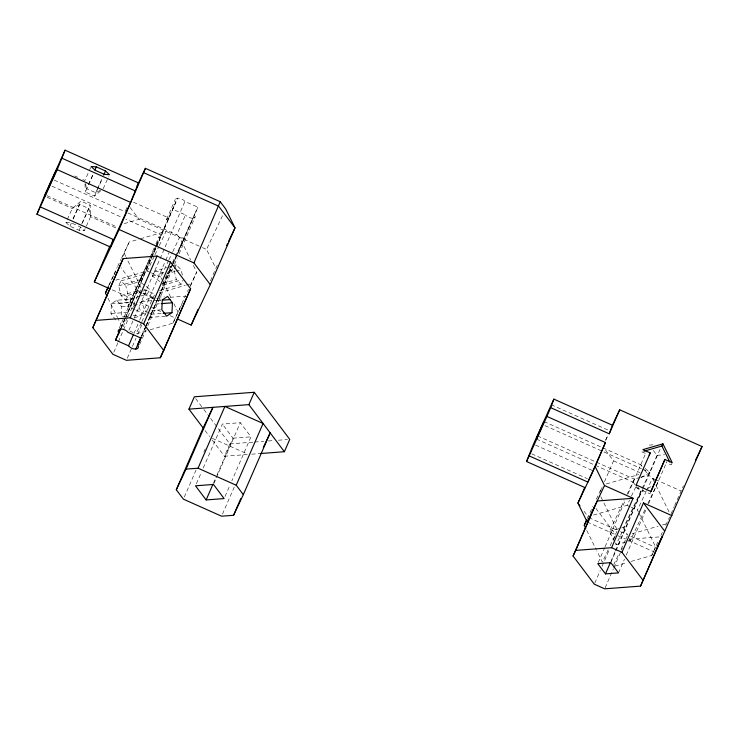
<?xml version="1.0" encoding="UTF-8"?>
<svg xmlns="http://www.w3.org/2000/svg" width="739" height="739" viewBox="0 0 739 739"><rect width="100%" height="100%" fill="white"/><g stroke="black" fill="none" stroke-linecap="round" stroke-linejoin="round"><path stroke-width="0.55" stroke-dasharray="3.69 2.77" d="M115.792 319.996L110.961 313.585L111.46 303.701L116.78 300.219L133.565 298.953L126.092 315.83L127.939 316.661M116.78 300.219L121.602 306.62L121.113 316.514L128.798 315.932M628.095 493.846L646.145 452.333M165.518 316.246L149.851 317.428L171.919 266.991M121.02 280.885L142.525 274.668L139.588 281.642L125.759 285.642L121.02 280.885L118.674 285.845L121.057 295.563L125.796 300.32L139.773 296.274M108.596 285.845L117.141 267.472M122.803 256.433L129.186 242.022L138.941 239.205M134.923 309.613L127.838 306.454L151.024 256.091M119.238 328.264L123.829 317.705M124.281 316.643L154.128 248.008M155.966 243.787L159.181 236.388M166.589 219.363L175.226 199.493M121.057 327.405L125.177 317.936M156.437 246.041L175.799 202.126A5.626 3.076 23.5 0 1 177.665 198.2A5.626 3.076 23.5 0 1 184.926 201.442L197.904 207.225L173.739 262.798M121.131 327.867L125.602 317.567M126.055 316.541L151.523 257.957M151.985 256.904L156.095 247.445M156.557 246.392L159.753 239.03A5.626 3.076 23.5 0 1 161.619 235.094L125.787 219.113M156.446 244.637L175.799 202.126M120.753 329.086L124.882 319.581M125.344 318.518L156.105 247.768M156.566 246.715L177.665 198.2M113.806 352.207L117.907 342.794M118.36 341.741L127.921 319.765M133.38 307.202L134.747 304.062M128.909 330.268L133.833 318.943M134.286 317.918L184.926 201.442M133.916 333.465L139.283 321.114M139.736 320.089L165.296 261.301M165.748 260.248L168.954 252.886M172.529 262.456L184.085 238.05A5.626 3.076 23.5 0 1 176.815 234.808L185.452 214.929L172.483 209.146M127.302 358.23L135.948 338.342M137.768 334.157L141.87 324.735M141.325 336.393L144.992 327.94M145.454 326.887L171.624 266.696M172.085 265.634L175.762 257.19L172.732 263.407M177.111 254.077L192.722 218.171A5.626 3.076 23.5 0 0 194.588 214.245L197.904 207.225M141.703 335.866L145.731 326.601M146.174 325.576L172.612 264.774M173.074 263.721L194.588 214.245M141.906 336.014L146.026 326.546M146.479 325.493L151.513 313.918L149.657 313.096M139.625 344.605L141.916 339.321M142.378 338.268L146.054 329.825M147.883 325.603L172.667 268.599M174.506 264.377L177.258 258.05M179.097 253.828L195.161 216.878M150.165 329.77L172.935 323.183L185.581 295.545M190.283 286.538L196.666 272.137L192.639 263.952M210.366 280.94L212.647 275.684M213.109 274.64L214.476 271.481M184.307 497.07L196.14 469.847M203.881 452.056L205.239 448.915M196.408 483.712L201.414 472.203M203.234 468.018L222.347 424.047L240.332 422.699L250.974 436.823L231.861 480.784M247.279 454.522L224.453 456.24L229.82 443.89L210.024 417.618M213.423 483.186L216.61 475.861M217.072 474.817L232.997 438.181L222.347 424.047M213.931 483.408L240.332 422.699M225.035 496.488L230.041 484.978M222.476 514.104L234.771 485.837M587.219 518.575L592.909 506.391M600.142 491.666L602.248 486.816M604.456 481.745L613.536 460.859L603.301 447.271M598.211 562.573L604.65 547.765M605.112 546.712L625.333 500.192M594.766 583.136L600.253 570.526M602.082 566.323L609.389 549.502M613.961 538.99L615.338 535.83M610.996 561.187L615.134 551.673M615.587 550.61L640.879 492.46L643.845 490.751M621.517 527.951L623.707 527.323L648.472 474.992L657.017 455.344L653.156 450.217M610.793 562.647L642.699 489.273M643.152 488.22L660.5 448.324M605.149 587.773L613.37 568.845M613.832 567.801L622.515 547.821M618.515 572.891L624.437 559.266M626.266 555.072L646.32 508.949M648.593 503.712L666.855 461.718M631.171 561.428L651.743 555.479L658.449 540.597M671.03 513.938L674.208 506.631M674.661 505.587L683.464 485.8M142.525 274.668L127.838 306.454M166.792 274.64L161.952 285.577L181.295 279.979M67.314 219.474L72.256 208.481L80.957 201.073L90.13 205.174L90.611 216.675L84.311 230.66L79.11 230.309L69.928 226.208L65.965 222.476L66.861 220.471M90.685 167.513L84.837 180.51L82.805 179.595M73.032 218.689L80.957 201.073M100.393 190.209L95.728 192.722L86.555 188.63L87.95 185.526M88.421 184.482L93.077 174.127M69.928 226.208L71.332 223.104M73.198 218.956L79.72 204.454L88.892 208.546L90.611 216.675L117.769 228.794M100.587 190.921L94.49 196.103L85.318 192.011L88.117 185.794M88.578 184.759L93.705 173.36M81.743 223.815L90.13 205.174M95.728 192.722L97.123 189.618M97.594 188.584L102.721 177.184M79.11 230.309L80.505 227.196M82.371 223.049L88.892 208.546M94.49 196.103L102.416 178.487M103.192 188.694L108.587 176.704M125.399 210.911L127.681 205.839M605.721 440.278L608.058 435.086M117.621 266.456L120.993 259.324M121.473 258.308L129.186 242.022M109.307 284.931L113.649 275.767M114.129 274.751L116.54 269.661M125.796 300.32L128.152 295.36L125.759 285.642M151.513 255.047L155.947 245.681M156.908 245.043L159.753 239.03M133.565 298.953L131.902 302.463L119.191 303.424M115.82 280.155L147.264 271.056L154.488 255.786M154.968 254.77L158.82 246.623M159.301 245.607L166.053 231.362L140.031 238.891M127.394 317.65L122.572 327.83L118.046 318.629M127.875 316.634L141.361 288.136L126.258 257.468M159.79 281.522L152.474 276.072L154.82 271.111L166.644 267.684M140.853 295.969L147.301 294.104L149.647 289.134L145.989 286.409M162.774 281.162L160.76 277.079L168.464 260.793M168.945 259.777L172.316 252.646M172.797 251.629L179.549 237.385L190.625 259.869M141.371 322.657L136.068 333.852L149.084 330.084M141.851 321.631L154.857 294.15L142.405 288.598M170.607 266.52L167.236 273.642L174.681 271.49M162.377 285.282L172.242 264.451M149.851 317.428L151.513 313.918M174.441 268.857L176.316 264.885L181.055 269.643L182.385 275.037M159.596 290.538L181.101 284.321L183.448 279.36M217.321 265.218L215.853 268.331L206.541 249.422L222.744 215.188M187.512 291.471L188.473 289.439M190.403 285.365L196.666 272.137M172.935 323.183L182.09 303.849M605.537 440.195L607.975 435.049M596.308 499.222L602.128 486.927M614.589 541.705L609.527 531.424L624.095 500.645M627.005 494.483L634.293 479.094L639.743 477.514M593.482 515.065L627.06 505.356L629.48 500.229M631.42 496.137L635.789 486.918M608.188 549.834L602.368 562.13L596.835 550.897M610.128 545.733L614.977 535.489M615.467 534.463L616.917 531.396M615.097 542.731L616.104 544.791L640.879 492.46L638.348 487.324M638.441 512.025L637.434 509.984L646.163 491.546M646.653 490.52L652.472 478.225L654.514 479.14M613.721 564.707L619.06 553.437M621 549.345L625.36 540.126M625.841 539.101L627.3 536.024M650.625 492.257L649.932 493.717L635.254 487.167M616.104 544.791L630.284 540.689L645.47 508.617M647.918 503.444L657.71 482.743L655.733 483.888M671.908 463.464L671.215 464.923L665.978 462.586M660.878 535.47L662.329 532.403M665.728 525.226L669.608 517.032M651.743 555.479L655.142 548.31M595.283 465.321L633.147 482.216L636.122 480.498M641.073 477.643L649.987 472.498L643.272 466.863M647.807 488.461L650.782 486.752M79.72 204.454L72.256 208.481L46.769 197.11M148.733 312.68L145.029 311.027L141.445 301.447L150.839 297.651L153.075 297.484M134.664 317.89L141.971 314.934L138.387 305.355L135.607 304.117M124.281 223.594L139.061 219.317L201.35 247.112M167.716 267.379L176.316 264.885M118.674 285.845L140.17 279.628M152.474 276.072L163.217 272.959M168.594 271.407L173.97 269.855L176.362 279.564L181.101 284.321M175.743 271.185L181.055 269.643M121.057 295.563L134.886 291.563L141.657 292.949M162.534 283.564L176.362 279.564M128.152 295.36L142.119 291.314M143.2 291L149.647 289.134M159.199 292.903L185.221 285.374M186.302 285.06L191.724 283.49M606.349 483.934L638.838 474.54M640.833 477.2L648.472 474.992L656.029 481.338M609.527 531.424L620.427 528.265M632.113 533.752L658.116 526.223M662.449 524.976L666.781 523.72M614.922 566.129L626.829 562.684M157.555 297.152L164.27 296.644M156.64 298.316L162.284 297.882M170.201 297.29L186.016 296.099M111.46 303.701L132.318 302.131M141.445 301.447L152.428 300.616M153.527 300.533L161.213 299.96M160.511 300.311L157.333 300.551L154.543 299.304M121.602 306.62L136.152 305.53M155.67 304.052L161.259 303.637M110.961 313.585L127.745 312.329M145.029 311.027L147.264 310.86M151.744 310.519L160.696 309.844M133.186 315.599L141.971 314.934M151.098 314.251L162.081 313.428M232.997 438.181L250.974 436.823M229.82 443.89L253.569 442.098M254.696 442.014L263.74 441.331M268.266 440.989L273.92 440.564M278.446 440.222L287.489 439.548M251.694 454.189L260.405 453.534M649.295 445.1L653.636 444.767M657.017 455.344L664.62 454.771M629.536 539.165L659.788 536.884M65.965 222.476L71.166 222.836L80.339 226.928L84.311 230.66M154.82 271.111L163.846 272.95M142.784 293.18L147.301 294.104M74.648 175.956L77.706 177.323M133.491 202.218L169.019 218.07A5.626 3.076 23.5 0 0 167.162 221.996M54.243 180.113L126.951 212.555M128.013 213.026L176.815 234.808M202.384 247.574L206.541 249.422M551.202 404.723L608.871 430.458M52.016 186.2L121.565 217.229M641.849 451.815L647.096 454.162M46.954 195.715L117.215 227.067M543.978 421.572L601.832 447.381M602.885 447.852L640.75 464.748L642.431 466.161M544.939 425.627L641.581 468.748M642.634 469.219L649.987 472.498M613.536 460.859L640.048 472.683M655.53 479.593L681.016 490.964M537.53 435.918L595.375 461.727M596.428 462.198L634.293 479.094L635.309 481.154M536.385 439.04L594.239 464.849M147.264 271.056L150.377 272.442M151.412 272.903L160.76 277.079M535.544 445.118L592.17 470.383M531.747 453.857L587.329 478.65M627.06 505.356L630.173 506.742M631.208 507.203L637.434 509.984M135.246 289.42L139.292 291.231M143.348 293.032L153.463 297.549M153.25 298.565L139.754 292.542L121.057 267.74M150.839 297.651L153.62 298.898M112.217 289.873L135.376 300.21M139.588 302.085L161.693 311.95M170.109 315.71L175.374 318.056M134.683 303.701L131.902 302.463L155.975 247.094L139.588 281.642L145.075 285.734M135.939 310.066L148.086 315.488M588.854 517.633L617.407 530.371L603.32 501.781M620.52 531.757L627.78 534.999M630.847 536.366L656.334 547.738M587.237 522.048L614.774 534.325M617.869 535.71L625.129 538.953M628.215 540.32L654.717 552.153M129.842 331.072L135.034 333.391M212.315 438.319L247.389 453.977M640.75 464.748L642.034 466.457M644.611 469.875L648.472 474.992M633.147 482.216L635.725 485.634M636.371 486.484L640.879 492.46M595.92 508.423L615.107 533.872M584.078 511.296L588.17 516.727M130.184 207.539L139.061 219.317M195.687 398.607L203.197 408.565M203.881 409.471L209.34 416.713M205.082 430.551L209.608 436.546M212.278 440.093L224.453 456.24M652.472 478.225L653.978 481.292M655.992 485.375L669.571 512.94M638.949 513.051L655.539 546.74M623.707 527.323L627.245 534.519M629.277 538.629L630.284 540.689M600.807 496.673L602.821 500.756M586.784 530.473L596.336 549.871M163.273 282.187L171.328 298.538M173.85 303.655L177.877 311.83M124.244 253.375L125.759 256.442M107.977 298.187L117.538 317.604M85.484 183.549L86.555 188.63M84.985 183.956L85.318 192.011M192.722 218.171A5.626 3.076 23.5 0 1 185.452 214.929"/><path stroke-width="1.11" d="M171.965 312.68L172.455 302.796L167.624 296.385L162.303 299.877L161.813 309.761L166.644 316.163L171.965 312.68L163.18 313.345M36.95 214.245L44.848 194.782L65.087 150.174L138.498 182.93L130.6 202.403L110.36 247.002L36.95 214.245L57.189 169.647L65.087 150.174M110.36 247.002L112.956 239.907M110.111 288.931L94.324 281.892L119.108 229.524L145.407 168.335L220.231 201.719L225.691 208.961L235.002 227.871L210.31 284.644L191.161 325.105L177.48 318.999M220.231 201.719L193.932 262.908L210.31 284.644M585.242 487.703L526.51 461.496L533.447 444.185L553.853 399.115L612.391 425.23L609.25 433.811L550.721 407.697L553.853 399.115M595.2 466.651L604.511 485.551L587.237 522.048L577.935 503.139L595.2 466.651L605.453 442.541L546.925 416.426L550.721 407.697M94.324 281.892L109.862 246.142M106.97 296.145L105.455 293.078L108.153 286.88M92.818 327.663L123.127 258.604L157.028 256.054L170.524 262.077L190.607 288.718L163.744 350.48L160.298 357.778L126.397 360.327L112.901 354.304L92.818 327.663L123.127 258.604M115.57 340.032L118.887 333.012A5.626 3.076 23.5 0 1 120.753 329.086A5.626 3.076 23.5 0 1 128.013 332.328L140.992 338.111L137.676 345.131A5.626 3.076 23.5 0 1 135.81 349.057A5.626 3.076 23.5 0 1 128.549 345.815L115.57 340.032L120.596 328.458M118.887 333.012L120.679 328.892M96.273 320.366L130.166 317.816L157.028 256.054M128.549 345.815L133.473 334.499M163.744 350.48L143.662 323.839L170.524 262.077M135.81 349.057L140.863 337.446M137.676 345.131L141.251 336.901M160.298 357.778L190.607 288.718M191.161 325.105L198.024 309.327M263.343 447.335L270.178 432.888L243.325 494.65L233.552 515.295L221.571 516.191L183.392 499.158L176.298 489.745L203.151 427.983L188.944 409.147L194.32 396.797L254.244 392.28L289.753 439.372L284.376 451.723L260.405 453.534M176.298 489.745L186.062 469.099L212.915 407.337L203.151 427.983M186.062 469.099L198.052 468.203L224.905 406.441L263.075 423.475L236.221 485.227L243.325 494.65M206.144 499.934L195.493 485.809L213.469 484.451L224.12 498.585L206.144 499.934L212.971 484.239M284.376 451.723L248.877 404.63L254.244 392.28M233.552 515.295L240.831 498.539M577.935 503.139L584.743 487.472M609.25 433.811L619.698 409.794L702.05 446.541L640.547 586.119L604.687 588.826L594.304 584.189L573.067 556.014L594.553 506.603M585.778 528.431L584.263 525.364L586.794 519.545M575.727 550.398L597.204 500.996L633.064 498.289L611.578 547.701L575.727 550.398L573.067 556.014M636.15 485.098L650.228 452.915L642.884 449.635L662.938 443.834L672.25 462.734L664.906 459.464L650.828 491.647M605.481 573.88L597.749 563.626L610.793 562.647L618.515 572.891L605.481 573.88L610.534 562.24M643.207 580.512L621.961 552.329L643.447 502.926L671.991 515.665M664.906 459.464L650.967 491.527L636.288 484.978M640.547 586.119L662.033 536.717L657.156 547.008M605.453 442.541L587.893 482.087L529.17 455.889L526.51 461.496M94.943 169.979L96.338 166.875L105.52 170.968L109.483 174.709L104.282 174.349L95.109 170.256L91.137 166.515L96.338 166.875M103.654 175.115L105.52 170.968M529.17 455.889L546.925 416.426M137.02 186.062L145.407 168.335M105.455 293.078L108.347 286.972M226.651 245.505L227.63 243.427M228.619 241.357L235.002 227.871L218.615 206.135L143.791 172.75M612.391 425.23L619.698 409.794M584.263 525.364L586.692 520.247M649.193 455.095L650.228 452.915M643.965 451.206L661.904 446.014L662.938 443.834M695.695 459.972L702.05 446.541M162.626 300.154L170.044 299.591M161.259 303.637L172.455 302.796M188.944 409.147L248.877 404.63M62.122 158.294L135.533 191.041M57.189 169.647L130.6 202.403M119.108 229.524L193.932 262.908M40.405 206.948L113.815 239.704M604.511 485.551L633.064 498.289M130.166 317.816L143.662 323.839M611.578 547.701L621.961 552.329M198.052 468.203L236.221 485.227M643.447 502.926L664.684 531.101M578.609 504.044L579.976 505.855M661.904 446.014L669.746 461.94M537.53 435.918L536.385 439.04L543.978 421.572L537.53 435.918M52.136 179.171L44.728 196.204L57.309 168.224L52.136 179.171"/></g></svg>
